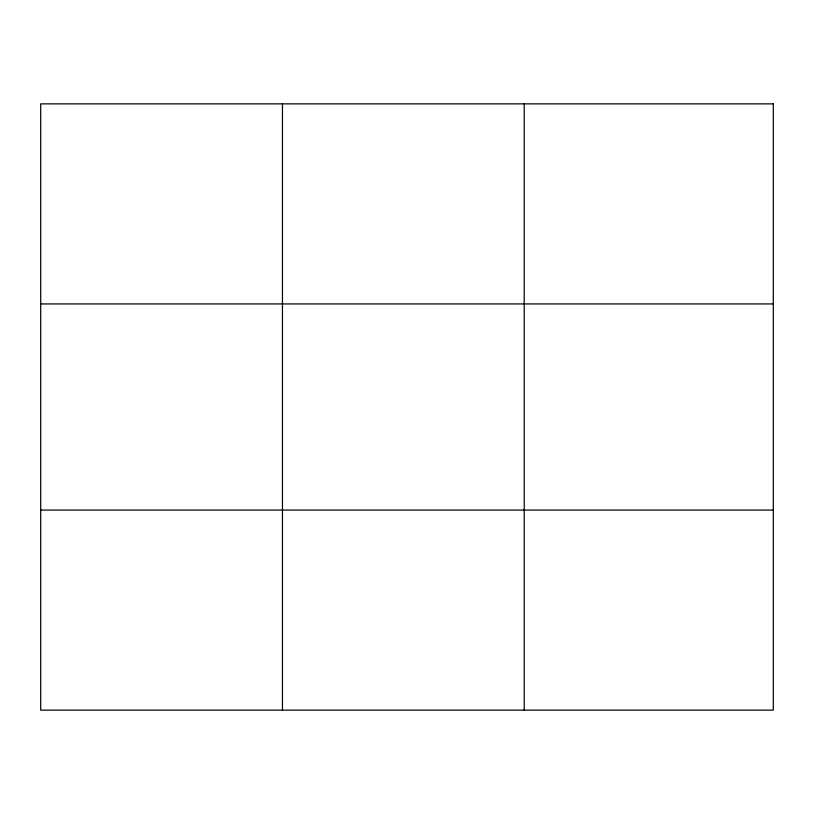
<?xml version="1.0" encoding="UTF-8"?>
<svg xmlns="http://www.w3.org/2000/svg" width="814" height="814" viewBox="0 0 814 814"><rect width="100%" height="100%" fill="white"/><g stroke="black" fill="none" stroke-linecap="round" stroke-linejoin="round"><path stroke-width="1.22" d="M282.458 103.866L282.458 710.134M524.216 103.866L524.216 710.134M40.7 303.937L773.3 303.937M40.7 510.063L773.3 510.063M773.3 103.866L773.3 710.134L40.7 710.134L40.7 103.866L773.3 103.866"/></g></svg>
